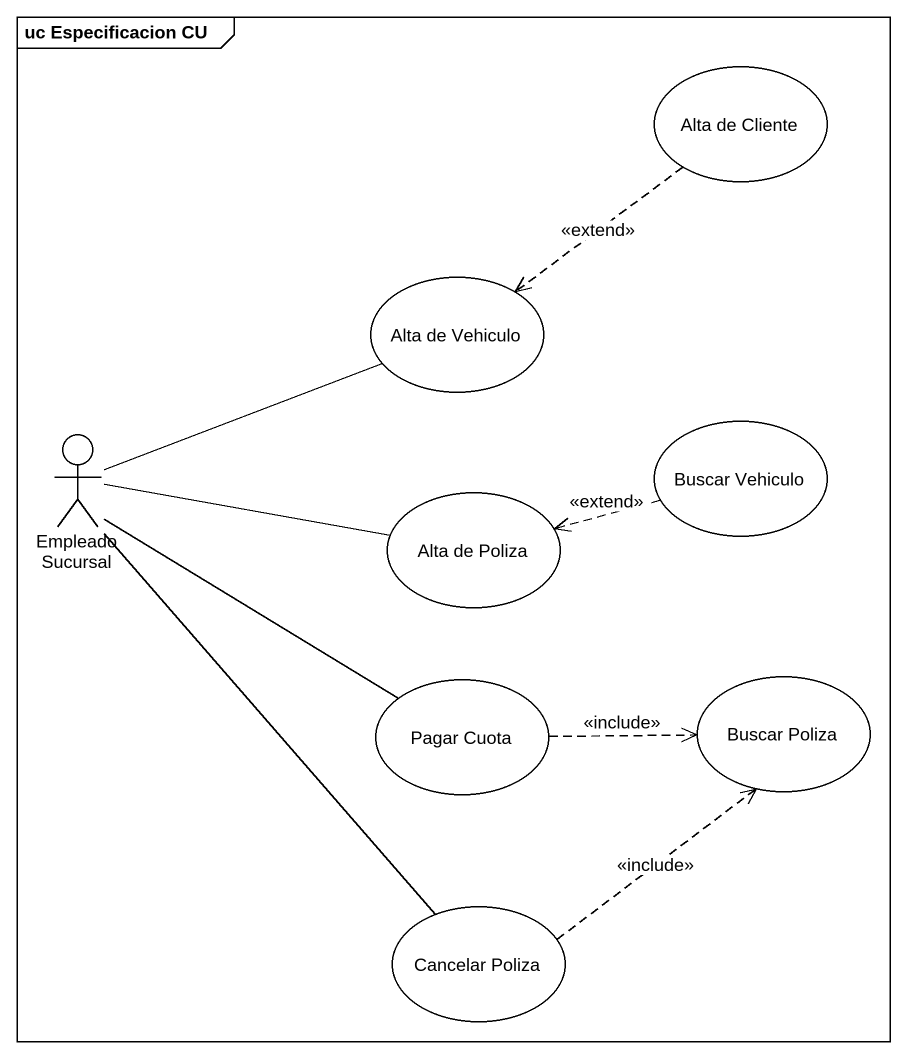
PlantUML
@startuml
mainframe uc Especificacion CU
usecase "Alta de Cliente" as Alta_de_Cliente
usecase "Alta de Vehiculo" as Alta_de_Vehiculo
actor "Empleado Sucursal" as Empleado_Sucursal
usecase "Buscar Vehiculo" as Buscar_Vehiculo
usecase "Alta de Poliza" as Alta_de_Poliza
usecase "Pagar Cuota" as Pagar_Cuota
usecase "Buscar Poliza" as Buscar_Poliza
usecase "Cancelar Poliza" as Cancelar_Poliza
Alta_de_Cliente ..> Alta_de_Vehiculo : <<extend>>
Empleado_Sucursal -right- Alta_de_Vehiculo
Empleado_Sucursal -right- Alta_de_Poliza
Empleado_Sucursal -right- Pagar_Cuota
Empleado_Sucursal -- Cancelar_Poliza
Buscar_Vehiculo .left.> Alta_de_Poliza : <<extend>>
Pagar_Cuota .right.> Buscar_Poliza : <<include>>
Cancelar_Poliza .up.> Buscar_Poliza : <<include>>
@enduml
